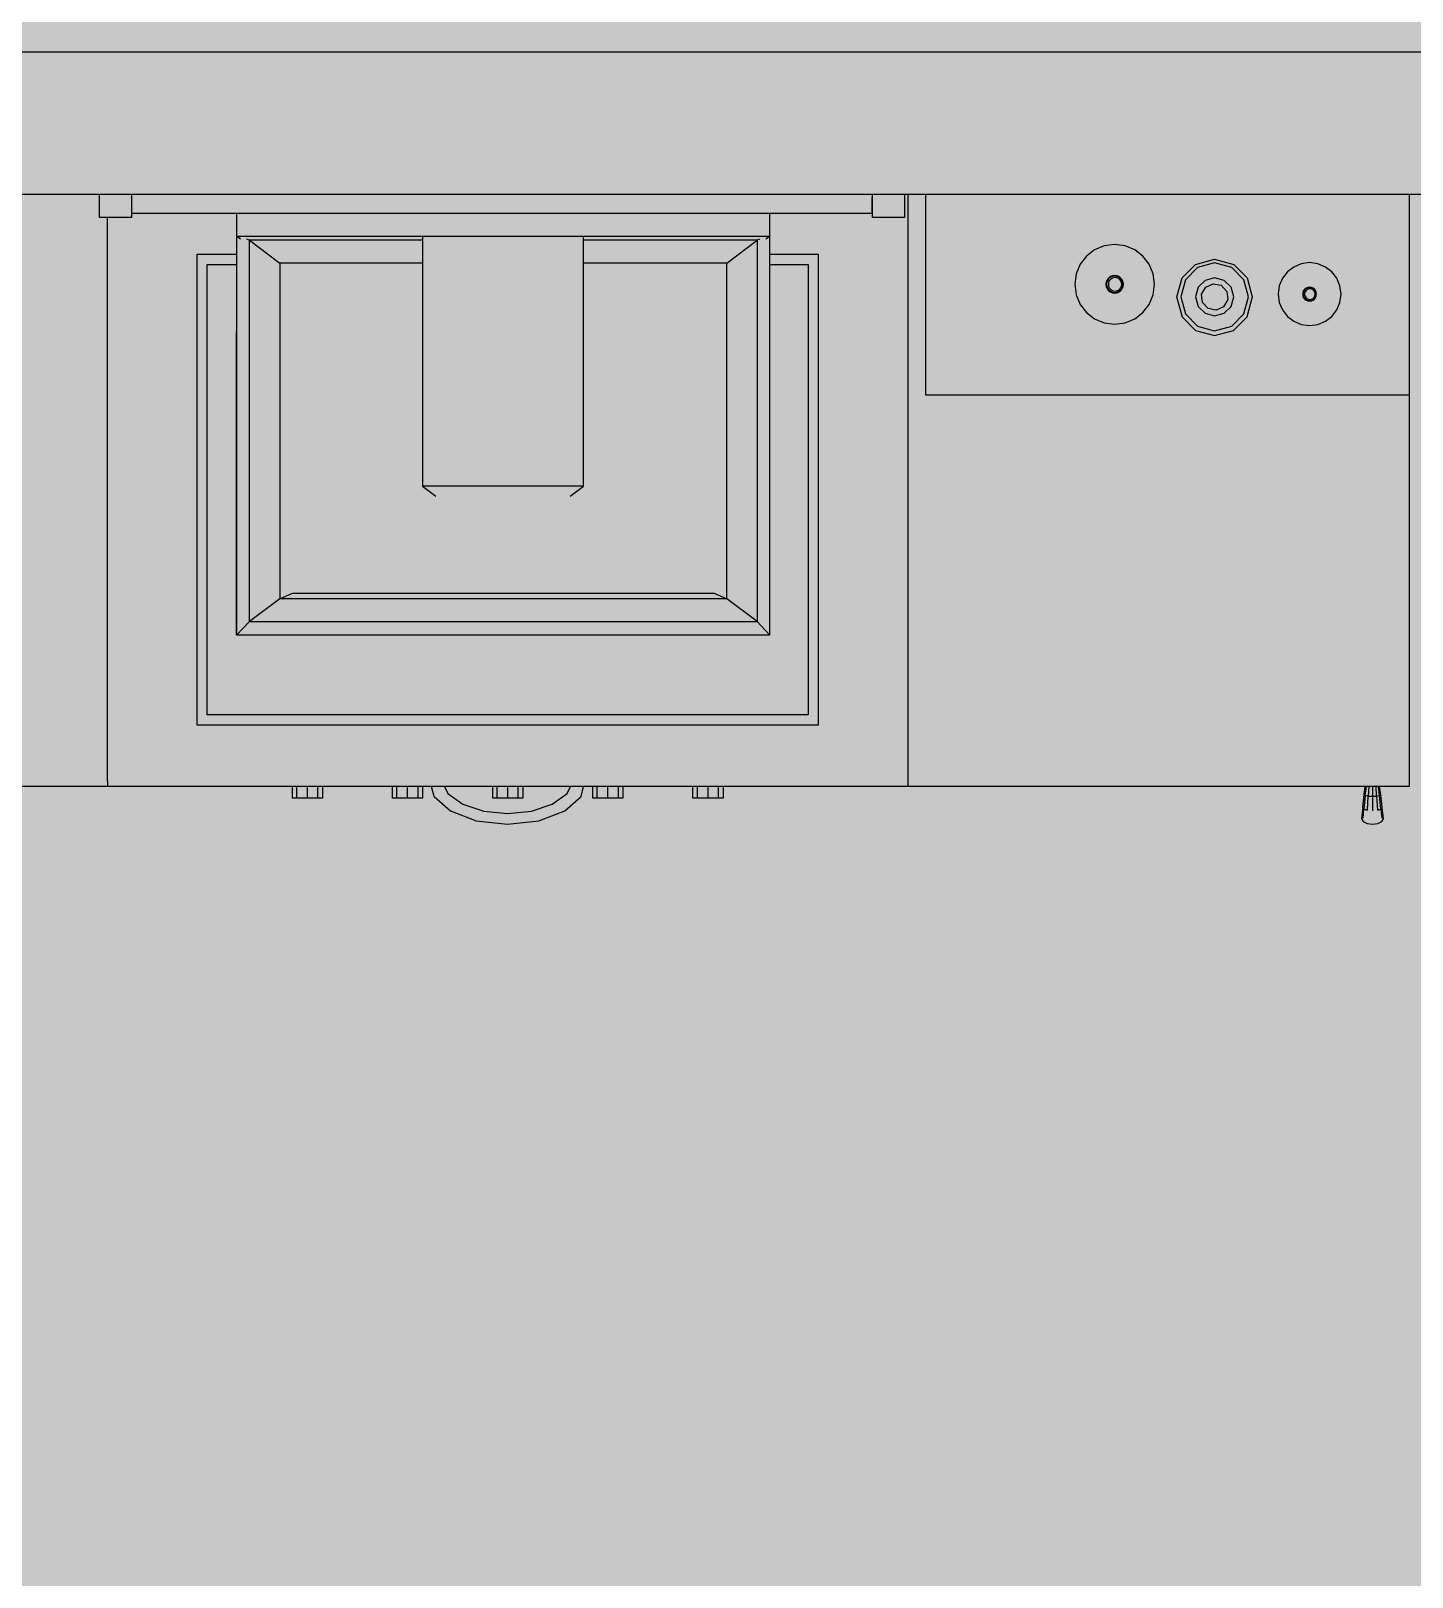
# Model space of a CAD drawing. Header units: millimetres. Extents: x 11706 to 69606, y 10911 to 38811.
# Drawn here: x 67425 to 68876, y 20858 to 22483 of the extents above; entities that cross this region are included whole.
import ezdxf

# ---------------------------------------------------------------- set-up
doc = ezdxf.new("R2010")
doc.units = ezdxf.units.MM
for name, color, linetype in [('floor', 172, 'Continuous'), ('Furniture', 34, 'Continuous'), ('wall', 5, 'Continuous')]:
    doc.layers.add(name, color=color, linetype=linetype)

# ---------------------------------------------------------------- blocks, each defined once
blk = doc.blocks.new('yuti7765')
blk.add_hatch(color=254).paths.add_polyline_path([(0, -1400.1), (0, 0), (3466.5, -0.1), (3466.5, -622.2), (618.4, -622.2), (618.4, -1400.1)])
for p, q in [((2090.4, -24.4), (2090.4, 0)), ((2123.8, 0), (2123.8, -24.4)), ((2902.7, -24.4), (2902.7, 0)), ((2936.1, 0), (2936.1, -24.4)), ((2939.9, -617), (2939.9, 0)), ((2958.5, -211), (2958.5, 0)), ((2901.9, -3.9), (2901.9, -20.1)), ((2123.8, -24.4), (2090.4, -24.4)), ((2098.6, -616.8), (2098.6, -24.4)), ((2901.9, -20.1), (2123.8, -20.1)), ((2234.3, -20.4), (2234.3, -44.1)), ((2794.7, -44.1), (2794.7, -20.4)), ((2936.1, -24.4), (2902.7, -24.4)), ((2234.3, -44.1), (2794.7, -44.1)), ((2234.3, -44.1), (2234.3, -463.4)), ((2238.5, -47.3), (2234.3, -44.1)), ((2247.7, -48.4), (2245.2, -47.3)), ((2429.6, -48.4), (2247.7, -48.4)), ((2247.7, -48.4), (2279.6, -72.3)), ((2247.7, -449.1), (2247.7, -48.4)), ((2429.6, -44.3), (2429.6, -306.6)), ((2598.9, -44.3), (2429.6, -44.3)), ((2598.9, -306.6), (2598.9, -44.3)), ((2781.4, -48.4), (2598.9, -48.4)), ((2749.5, -72.3), (2781.4, -48.4)), ((2783.9, -47.3), (2781.4, -48.4)), ((2781.4, -48.4), (2781.4, -449.1)), ((2794.7, -44.1), (2790.5, -47.3)), ((2794.8, -463.4), (2794.7, -42.5)), ((2192.9, -63.1), (2234.3, -63.1)), ((2192.9, -557.7), (2192.9, -63.1)), ((2794.7, -63.1), (2845.4, -63.1)), ((2845.4, -63.1), (2845.4, -557.7)), ((3127.3, -65), (3120.8, -73.5)), ((3135.8, -58.4), (3127.3, -65)), ((3145.9, -54.2), (3135.8, -58.4)), ((3157, -52.7), (3145.9, -54.2)), ((3168.2, -54.2), (3157, -52.7)), ((3178.2, -58.4), (3168.2, -54.2)), ((3186.7, -65), (3178.2, -58.4)), ((3193.3, -73.5), (3186.7, -65)), ((2203.4, -73.7), (2234.3, -73.7)), ((2203.4, -547.1), (2203.4, -73.7)), ((2429.6, -72.3), (2279.6, -72.3)), ((2279.6, -72.3), (2279.6, -425.2)), ((2749.5, -72.3), (2598.9, -72.3)), ((2749.5, -425.2), (2749.5, -72.3)), ((2794.7, -73.7), (2834.9, -73.7)), ((2834.9, -73.7), (2834.9, -547.1)), ((3120.8, -73.5), (3116.5, -83.5)), ((3197.5, -83.5), (3193.3, -73.5)), ((3227.9, -87.9), (3242.1, -73.7)), ((3244.1, -77.1), (3231.3, -89.9)), ((3242.1, -73.7), (3262.1, -68.3)), ((3262.1, -72.2), (3244.1, -77.1)), ((3262.1, -68.3), (3282.1, -73.7)), ((3280.1, -77.1), (3262.1, -72.2)), ((3292.9, -89.9), (3280.1, -77.1)), ((3282.1, -73.7), (3296.3, -87.9)), ((3345.2, -76.5), (3338.5, -81.6)), ((3353.1, -73.1), (3345.2, -76.5)), ((3361.9, -71.9), (3353.1, -73.1)), ((3370.7, -73.1), (3361.9, -71.9)), ((3378.5, -76.5), (3370.7, -73.1)), ((3385.2, -81.6), (3378.5, -76.5)), ((3116.5, -83.5), (3115, -94.6)), ((3115, -94.6), (3116.5, -105.8)), ((3148.1, -92.2), (3147.8, -94.6)), ((3147.8, -94.6), (3148.1, -97.1)), ((3149, -90), (3148.1, -92.2)), ((3148.1, -97.1), (3149, -99.3)), ((3148.8, -92.4), (3148.5, -94.6)), ((3148.5, -94.6), (3148.8, -96.9)), ((3149.7, -90.3), (3148.8, -92.4)), ((3148.8, -96.9), (3149.7, -99)), ((3150.5, -88.1), (3149, -90)), ((3151, -88.6), (3149.7, -90.3)), ((3150.6, -92.8), (3150.4, -94.6)), ((3150.4, -94.6), (3150.6, -96.5)), ((3152.4, -86.6), (3150.5, -88.1)), ((3151.3, -91.1), (3150.6, -92.8)), ((3150.6, -96.5), (3151.3, -98.2)), ((3152.7, -87.3), (3151, -88.6)), ((3152.5, -89.7), (3151.3, -91.1)), ((3154.6, -85.7), (3152.4, -86.6)), ((3153.9, -88.6), (3152.5, -89.7)), ((3154.8, -86.4), (3152.7, -87.3)), ((3155.6, -87.9), (3153.9, -88.6)), ((3157, -85.4), (3154.6, -85.7)), ((3157, -86.1), (3154.8, -86.4)), ((3157.4, -87.6), (3155.6, -87.9)), ((3159.5, -85.7), (3157, -85.4)), ((3159.3, -86.4), (3157, -86.1)), ((3159.3, -87.9), (3157.4, -87.6)), ((3161.3, -87.3), (3159.3, -86.4)), ((3161, -88.6), (3159.3, -87.9)), ((3161.7, -86.6), (3159.5, -85.7)), ((3162.4, -89.7), (3161, -88.6)), ((3163.1, -88.6), (3161.3, -87.3)), ((3163.6, -88.1), (3161.7, -86.6)), ((3163.5, -91.1), (3162.4, -89.7)), ((3164.4, -90.3), (3163.1, -88.6)), ((3164.2, -92.8), (3163.5, -91.1)), ((3163.5, -98.2), (3164.2, -96.5)), ((3165, -90), (3163.6, -88.1)), ((3164.5, -94.6), (3164.2, -92.8)), ((3164.2, -96.5), (3164.5, -94.6)), ((3165.3, -92.4), (3164.4, -90.3)), ((3164.4, -99), (3165.3, -96.9)), ((3166, -92.2), (3165, -90)), ((3165, -99.3), (3166, -97.1)), ((3165.6, -94.6), (3165.3, -92.4)), ((3165.3, -96.9), (3165.6, -94.6)), ((3166.3, -94.6), (3166, -92.2)), ((3166, -97.1), (3166.3, -94.6)), ((3199, -94.6), (3197.5, -83.5)), ((3197.5, -105.8), (3199, -94.6)), ((3222.4, -107.9), (3227.9, -87.9)), ((3231.3, -89.9), (3226.4, -107.9)), ((3252, -90.6), (3244.8, -97.8)), ((3262.1, -87.8), (3252, -90.6)), ((3252.7, -97.5), (3260.6, -94)), ((3260.6, -94), (3269.1, -95.7)), ((3272.2, -90.6), (3262.1, -87.8)), ((3269.1, -95.7), (3274.9, -102.1)), ((3279.4, -97.8), (3272.2, -90.6)), ((3297.7, -107.9), (3292.9, -89.9)), ((3296.3, -87.9), (3301.7, -107.9)), ((3330, -96.2), (3328.8, -105)), ((3333.3, -88.3), (3330, -96.2)), ((3338.5, -81.6), (3333.3, -88.3)), ((3390.4, -88.3), (3385.2, -81.6)), ((3393.7, -96.2), (3390.4, -88.3)), ((3394.9, -105), (3393.7, -96.2)), ((3116.5, -105.8), (3120.8, -115.8)), ((3149, -99.3), (3150.5, -101.2)), ((3149.7, -99), (3151, -100.7)), ((3150.5, -101.2), (3152.4, -102.7)), ((3151, -100.7), (3152.7, -102)), ((3151.3, -98.2), (3152.5, -99.6)), ((3152.4, -102.7), (3154.6, -103.6)), ((3152.5, -99.6), (3153.9, -100.7)), ((3152.7, -102), (3154.8, -102.9)), ((3153.9, -100.7), (3155.6, -101.4)), ((3154.6, -103.6), (3157, -103.9)), ((3154.8, -102.9), (3157, -103.2)), ((3155.6, -101.4), (3157.4, -101.7)), ((3157, -103.2), (3159.3, -102.9)), ((3157, -103.9), (3159.5, -103.6)), ((3157.4, -101.7), (3159.3, -101.4)), ((3159.3, -101.4), (3161, -100.7)), ((3159.3, -102.9), (3161.3, -102)), ((3159.5, -103.6), (3161.7, -102.7)), ((3161, -100.7), (3162.4, -99.6)), ((3161.3, -102), (3163.1, -100.7)), ((3161.7, -102.7), (3163.6, -101.2)), ((3162.4, -99.6), (3163.5, -98.2)), ((3163.1, -100.7), (3164.4, -99)), ((3163.6, -101.2), (3165, -99.3)), ((3193.3, -115.8), (3197.5, -105.8)), ((3222.7, -109), (3222.4, -107.9)), ((3222.4, -108.9), (3227.8, -128.9)), ((3222.8, -109), (3222.4, -108.9)), ((3226.4, -107.9), (3231.3, -125.8)), ((3244.8, -97.8), (3242, -107.9)), ((3242, -107.9), (3244.8, -118)), ((3248.4, -105), (3252.7, -97.5)), ((3249.4, -113.6), (3248.4, -105)), ((3255.2, -120), (3249.4, -113.6)), ((3275.8, -110.7), (3271.5, -118.2)), ((3274.9, -102.1), (3275.8, -110.7)), ((3282.1, -107.9), (3279.4, -97.8)), ((3279.4, -118), (3282.1, -107.9)), ((3292.9, -125.8), (3297.7, -107.9)), ((3296.2, -128.9), (3301.6, -108.9)), ((3301.6, -108.9), (3301.3, -109)), ((3301.7, -107.9), (3301.4, -109)), ((3328.8, -105), (3330, -113.8)), ((3354.8, -103), (3354.6, -105)), ((3354.6, -105), (3354.8, -106.9)), ((3355.6, -101.3), (3354.8, -103)), ((3354.8, -106.9), (3355.6, -108.7)), ((3355.4, -103.2), (3355.2, -105)), ((3355.2, -105), (3355.4, -106.8)), ((3356.1, -101.6), (3355.4, -103.2)), ((3355.4, -106.8), (3356.1, -108.4)), ((3356.7, -99.8), (3355.6, -101.3)), ((3355.6, -108.7), (3356.7, -110.1)), ((3357.1, -100.2), (3356.1, -101.6)), ((3356.1, -108.4), (3357.1, -109.7)), ((3356.8, -103.5), (3356.6, -105)), ((3356.6, -105), (3356.8, -106.4)), ((3358.2, -98.7), (3356.7, -99.8)), ((3356.7, -110.1), (3358.2, -111.3)), ((3357.4, -102.2), (3356.8, -103.5)), ((3356.8, -106.4), (3357.4, -107.8)), ((3358.5, -99.2), (3357.1, -100.2)), ((3357.1, -109.7), (3358.5, -110.8)), ((3358.3, -101.1), (3357.4, -102.2)), ((3357.4, -107.8), (3358.3, -108.9)), ((3359.9, -97.9), (3358.2, -98.7)), ((3358.2, -111.3), (3359.9, -112)), ((3359.4, -100.2), (3358.3, -101.1)), ((3358.3, -108.9), (3359.4, -109.8)), ((3360.1, -98.5), (3358.5, -99.2)), ((3358.5, -110.8), (3360.1, -111.5)), ((3360.7, -99.6), (3359.4, -100.2)), ((3359.4, -109.8), (3360.7, -110.3)), ((3361.9, -97.7), (3359.9, -97.9)), ((3359.9, -112), (3361.9, -112.3)), ((3361.9, -98.3), (3360.1, -98.5)), ((3360.1, -111.5), (3361.9, -111.7)), ((3362.2, -99.4), (3360.7, -99.6)), ((3360.7, -110.3), (3362.2, -110.5)), ((3363.8, -97.9), (3361.9, -97.7)), ((3363.7, -98.5), (3361.9, -98.3)), ((3361.9, -111.7), (3363.7, -111.5)), ((3361.9, -112.3), (3363.8, -112)), ((3363.7, -99.6), (3362.2, -99.4)), ((3362.2, -110.5), (3363.7, -110.3)), ((3365.3, -99.2), (3363.7, -98.5)), ((3365, -100.2), (3363.7, -99.6)), ((3363.7, -110.3), (3365, -109.8)), ((3363.7, -111.5), (3365.3, -110.8)), ((3365.6, -98.7), (3363.8, -97.9)), ((3363.8, -112), (3365.6, -111.3)), ((3366.1, -101.1), (3365, -100.2)), ((3365, -109.8), (3366.1, -108.9)), ((3366.6, -100.2), (3365.3, -99.2)), ((3365.3, -110.8), (3366.6, -109.7)), ((3367, -99.8), (3365.6, -98.7)), ((3365.6, -111.3), (3367, -110.1)), ((3367, -102.2), (3366.1, -101.1)), ((3366.1, -108.9), (3367, -107.8)), ((3367.7, -101.6), (3366.6, -100.2)), ((3366.6, -109.7), (3367.7, -108.4)), ((3368.2, -101.3), (3367, -99.8)), ((3367.5, -103.5), (3367, -102.2)), ((3367, -107.8), (3367.5, -106.4)), ((3367, -110.1), (3368.2, -108.7)), ((3367.7, -105), (3367.5, -103.5)), ((3367.5, -106.4), (3367.7, -105)), ((3368.4, -103.2), (3367.7, -101.6)), ((3367.7, -108.4), (3368.4, -106.8)), ((3368.9, -103), (3368.2, -101.3)), ((3368.2, -108.7), (3368.9, -106.9)), ((3368.6, -105), (3368.4, -103.2)), ((3368.4, -106.8), (3368.6, -105)), ((3369.2, -105), (3368.9, -103)), ((3368.9, -106.9), (3369.2, -105)), ((3393.7, -113.8), (3394.9, -105)), ((3120.8, -115.8), (3127.3, -124.3)), ((3127.3, -124.3), (3135.8, -130.9)), ((3178.2, -130.9), (3186.7, -124.3)), ((3186.7, -124.3), (3193.3, -115.8)), ((3227.8, -128.9), (3242, -143.1)), ((3231.3, -125.8), (3244.1, -138.6)), ((3244.8, -118), (3252, -125.1)), ((3252, -125.1), (3262.1, -127.9)), ((3263.6, -121.8), (3255.2, -120)), ((3262.1, -127.9), (3272.2, -125.1)), ((3271.5, -118.2), (3263.6, -121.8)), ((3272.2, -125.1), (3279.4, -118)), ((3280.1, -138.6), (3292.9, -125.8)), ((3282, -143.1), (3296.2, -128.9)), ((3330, -113.8), (3333.3, -121.6)), ((3333.3, -121.6), (3338.5, -128.3)), ((3338.5, -128.3), (3345.2, -133.5)), ((3378.5, -133.5), (3385.2, -128.3)), ((3385.2, -128.3), (3390.4, -121.6)), ((3390.4, -121.6), (3393.7, -113.8)), ((2234.3, -463.4), (2234.3, -144.7)), ((3135.8, -130.9), (3145.9, -135.1)), ((3145.9, -135.1), (3157, -136.6)), ((3157, -136.6), (3168.2, -135.1)), ((3168.2, -135.1), (3178.2, -130.9)), ((3242, -143.1), (3262, -148.6)), ((3244.1, -138.6), (3262.1, -143.5)), ((3262, -148.6), (3282, -143.1)), ((3262.1, -143.5), (3280.1, -138.6)), ((3345.2, -133.5), (3353.1, -136.8)), ((3353.1, -136.8), (3361.9, -138)), ((3361.9, -138), (3370.7, -136.8)), ((3370.7, -136.8), (3378.5, -133.5)), ((3466.5, -211), (2958.5, -211)), ((2429.6, -306.6), (2443.6, -317.1)), ((2598.9, -306.6), (2429.6, -306.6)), ((2584.9, -317.1), (2598.9, -306.6)), ((2279.6, -425.2), (2293, -419.3)), ((2293, -419.3), (2736.1, -419.3)), ((2736.1, -419.3), (2749.5, -425.2)), ((2279.6, -425.2), (2247.7, -449.1)), ((2749.5, -425.2), (2279.6, -425.2)), ((2781.4, -449.1), (2749.5, -425.2)), ((2234.3, -463.4), (2247.7, -449.1)), ((2247.7, -449.1), (2781.4, -449.1)), ((2781.4, -449.1), (2794.8, -463.4)), ((2794.8, -463.4), (2234.3, -463.4)), ((2834.9, -547.1), (2203.4, -547.1)), ((3466.4, -542.3), (3466.5, -542.3)), ((2845.4, -557.7), (2192.9, -557.7)), ((3466.1, -580.2), (3466.5, -580.2)), ((2098.6, -616.8), (2098.6, -622)), ((2939.9, -622.2), (2939.9, -617)), ((2098.2, -622.4), (2098.2, -622)), ((2292.9, -634.5), (2292.9, -622.4)), ((2297.5, -634.5), (2297.5, -622.4)), ((2308.7, -634.5), (2308.7, -622.4)), ((2319.8, -634.5), (2319.8, -622.4)), ((2324.5, -622.4), (2324.5, -634.5)), ((2398.1, -634.5), (2398.1, -622.4)), ((2402.8, -634.5), (2402.8, -622.4)), ((2413.9, -634.5), (2413.9, -622.4)), ((2425.1, -634.5), (2425.1, -622.4)), ((2429.7, -622.4), (2429.7, -634.5)), ((2441.8, -632.8), (2439.2, -622.4)), ((2441.8, -632.8), (2459, -648)), ((2452.8, -622.4), (2456.4, -629.5)), ((2456.4, -629.5), (2472.1, -640.9)), ((2503.4, -634.5), (2503.4, -622.4)), ((2508, -634.5), (2508, -622.4)), ((2519.2, -634.5), (2519.2, -622.4)), ((2530.3, -634.5), (2530.3, -622.4)), ((2535, -622.4), (2535, -634.5)), ((2566, -640.9), (2581.7, -629.5)), ((2579.2, -648), (2596.3, -632.8)), ((2581.7, -629.5), (2585.3, -622.4)), ((2596.3, -632.8), (2599, -622.4)), ((2608.6, -634.5), (2608.6, -622.4)), ((2613.3, -634.5), (2613.3, -622.4)), ((2624.4, -634.5), (2624.4, -622.4)), ((2635.6, -634.5), (2635.6, -622.4)), ((2640.2, -622.4), (2640.2, -634.5)), ((2713.9, -634.5), (2713.9, -622.4)), ((2718.5, -634.5), (2718.5, -622.4)), ((2729.7, -634.5), (2729.7, -622.4)), ((2740.8, -634.5), (2740.8, -622.4)), ((2745.5, -622.4), (2745.5, -634.5)), ((2940.2, -622.2), (2940.2, -622.4)), ((3417.7, -644.2), (3419.2, -631)), ((3420.4, -631.8), (3419, -646)), ((3419.2, -631), (3420.4, -622.2)), ((3419.2, -631), (3420.4, -631.8)), ((3420.4, -631.8), (3421.5, -622.2)), ((3423.6, -632.4), (3420.4, -631.8)), ((3422.8, -647.3), (3423.6, -632.4)), ((3424.2, -622.2), (3423.6, -632.4)), ((3423.6, -632.4), (3428, -632.6)), ((3428, -622.2), (3428, -632.6)), ((3428, -632.6), (3432.3, -632.4)), ((3428, -632.6), (3428, -647.8)), ((3432.3, -632.4), (3431.7, -622.2)), ((3435.5, -631.8), (3432.3, -632.4)), ((3432.3, -632.4), (3433.1, -647.3)), ((3435.5, -631.8), (3434.4, -622.2)), ((3436.7, -631), (3435.5, -622.2)), ((3436.7, -631), (3435.5, -631.8)), ((3436.9, -646), (3435.5, -631.8)), ((3438.2, -644.2), (3436.7, -631)), ((3466.5, -622.2), (3466.1, -622.2)), ((2324.5, -634.5), (2292.9, -634.5)), ((2429.7, -634.5), (2398.1, -634.5)), ((2459, -648), (2486.2, -658.3)), ((2472.1, -640.9), (2494, -648.2)), ((2494, -648.2), (2519.1, -650.8)), ((2535, -634.5), (2503.4, -634.5)), ((2519.1, -650.8), (2544.2, -648.2)), ((2544.2, -648.2), (2566, -640.9)), ((2551.9, -658.3), (2579.2, -648)), ((2640.2, -634.5), (2608.6, -634.5)), ((2745.5, -634.5), (2713.9, -634.5)), ((3417.7, -644.2), (3416.7, -653.1)), ((3419, -646), (3417.7, -644.2)), ((3418.2, -655.6), (3419, -646)), ((3419, -646), (3422.8, -647.3)), ((3433.1, -647.3), (3436.9, -646)), ((3438.2, -644.2), (3436.9, -646)), ((3436.9, -646), (3437.7, -655.6)), ((3439.2, -653.1), (3438.2, -644.2)), ((2486.2, -658.3), (2519.1, -662)), ((2519.1, -662), (2551.9, -658.3)), ((3416.7, -653.1), (3416.4, -656.2)), ((3416.4, -656.2), (3418, -659)), ((3418, -659), (3422.2, -661.1)), ((3422.2, -661.1), (3428, -661.8)), ((3428, -661.8), (3433.7, -661.1)), ((3433.7, -661.1), (3437.9, -659)), ((3437.9, -659), (3439.5, -656.2)), ((3439.5, -656.2), (3439.2, -653.1))]:
    blk.add_line(p, q)
blk.add_lwpolyline([(0, -1400.1), (0, 0), (3466.5, -0.1), (3466.5, -622.2), (618.4, -622.2), (618.4, -1400.1), (0, -1400.1)])

msp = doc.modelspace()

# ---------------------------------------------------------------- hatches: boundary and pattern name
at = {"layer": 'floor', "true_color": 0xfef4cd}
h = msp.add_hatch(color=254, dxfattribs=at)
h.paths.add_polyline_path([(43806.5, 27460.5), (48531.5, 27460.5), (48531.5, 22685.5), (48306.5, 22685.5), (48306.5, 22085.5), (48906.5, 22085.5), (48906.5, 22685.5), (48681.5, 22685.5), (48681.5, 27460.5), (63331.5, 27460.5), (63331.5, 22685.5), (63106.5, 22685.5), (63106.5, 22085.5), (63706.5, 22085.5), (63706.5, 22310.5), (63856.5, 22310.5), (63856.5, 22460.5), (63706.5, 22460.5), (63706.5, 22685.5), (63481.5, 22685.5), (63481.5, 27460.5), (68906.5, 27460.5), (68906.5, 22460.5), (64667.3, 22460.5), (64667.3, 22311.1), (65306.5, 22311.1), (65306.5, 20885.5), (65406.5, 20885.5), (65406.5, 22311.1), (68906.5, 22311.1), (68906.5, 19785.5), (65406.5, 19785.5), (65406.5, 19885.5), (65306.5, 19885.5), (65306.5, 19585.5), (65406.5, 19585.5), (65406.5, 18585.5), (65306.5, 18585.5), (65306.5, 17010.5), (64906.5, 17010.5), (64906.5, 16760.5), (63906.5, 16760.5), (63906.5, 17010.5), (63706.5, 17010.5), (63706.5, 17085.5), (63106.5, 17085.5), (63106.5, 16485.5), (63506.5, 16485.5), (63506.5, 11710.5), (56081.5, 11710.5), (56081.5, 16485.5), (56306.5, 16485.5), (56306.5, 17085.5), (55706.5, 17085.5), (55706.5, 16485.5), (55931.5, 16485.5), (55931.5, 11710.5), (48681.5, 11710.5), (48681.5, 16485.5), (48906.5, 16485.5), (48906.5, 17085.5), (48306.5, 17085.5), (48306.5, 16485.5), (48531.5, 16485.5), (48531.5, 11710.5), (43806.5, 11710.5)])
h.paths.add_polyline_path([(48606.5, 20751.9), (48506.5, 20751.9), (48506.5, 18419.2), (48606.5, 18419.2)], flags=16)
h.paths.add_polyline_path([(55706.5, 22685.5), (56306.5, 22685.5), (56306.5, 22085.5), (55706.5, 22085.5)], flags=16)
at = {"layer": 'wall', "true_color": 0x706e6b}
h = msp.add_hatch(color=8, dxfattribs=at)
h.paths.add_polyline_path([(12406.5, 15910.5), (16506.5, 15910.5), (16506.5, 16010.5), (16606.5, 16010.5), (16606.5, 14810.5), (16506.5, 14810.5), (16506.5, 15810.5), (12406.5, 15810.5)])
h.paths.add_polyline_path([(68906.5, 19785.5), (65406.5, 19785.5), (65406.5, 19885.5), (65306.5, 19885.5), (65306.5, 19585.5), (65406.5, 19585.5), (65406.5, 19685.5), (68906.5, 19685.5)])
h.paths.add_polyline_path([(68906.5, 22460.5), (64667.3, 22460.5), (64667.3, 22311.1), (65306.5, 22311.1), (65306.5, 20885.5), (65406.5, 20885.5), (65406.5, 22311.1), (68906.5, 22311.1)])
h.paths.add_polyline_path([(16606.5, 13910.5), (16506.5, 13910.5), (16506.5, 11710.5), (16606.5, 11710.5)])
h.paths.add_polyline_path([(65406.5, 18585.5), (65306.5, 18585.5), (65306.5, 17010.5), (65406.5, 17010.5)])
h.paths.add_polyline_path([(63706.5, 16485.5), (63506.5, 16485.5), (63506.5, 11710.5), (63706.5, 11710.5)])
h.paths.add_polyline_path([(63906.5, 17010.5), (63706.5, 17010.5), (63706.5, 16760.5), (63906.5, 16760.5)])
h.paths.add_polyline_path([(66906.5, 17010.5), (64906.5, 17010.5), (64906.5, 16760.5), (66906.5, 16760.5)])
h.paths.add_polyline_path([(63481.5, 27460.5), (63331.5, 27460.5), (63331.5, 22685.5), (63481.5, 22685.5)], flags=16)
h.paths.add_polyline_path([(63856.5, 22460.5), (63706.5, 22460.5), (63706.5, 22310.5), (63856.5, 22310.5)], flags=17)
h.paths.add_polyline_path([(56081.5, 16485.5), (55931.5, 16485.5), (55931.5, 11710.5), (56081.5, 11710.5)])
h.paths.add_polyline_path([(48681.5, 16485.5), (48531.5, 16485.5), (48531.5, 11710.5), (48681.5, 11710.5)])
h.paths.add_polyline_path([(48681.5, 27460.5), (48531.5, 27460.5), (48531.5, 22685.5), (48681.5, 22685.5)], flags=16)
h.paths.add_polyline_path([(19056.5, 22085.5), (18956.5, 22085.5), (18956.5, 17085.5), (19056.5, 17085.5)])
h.paths.add_polyline_path([(26806.5, 13826.7), (26706.5, 13826.7), (26706.5, 11710.5), (26806.5, 11710.5)])
h.paths.add_polyline_path([(18706.5, 22435.5), (12406.5, 22435.5), (12406.5, 22335.5), (18706.5, 22335.5)])
h.paths.add_polyline_path([(26106.5, 22435.5), (19306.5, 22435.5), (19306.5, 22335.5), (26106.5, 22335.5)], flags=17)
h.paths.add_polyline_path([(12406.5, 18085.5), (12406.5, 18185.5), (16606.5, 18185.5), (16606.5, 16910.5), (16506.5, 16910.5), (16506.5, 18085.5)])
h.paths.add_polyline_path([(31206.5, 16835.5), (28206.5, 16835.5), (28206.5, 16735.5), (31206.5, 16735.5)])
h.paths.add_polyline_path([(19306.5, 22956.8), (19206.5, 22956.8), (19206.5, 22685.5), (19306.5, 22685.5)], flags=17)
h.paths.add_polyline_path([(28206.5, 22435.5), (31206.5, 22435.5), (31206.5, 22335.5), (28206.5, 22335.5)], flags=17)
h.paths.add_polyline_path([(69506.5, 20085.5), (68906.5, 20085.5), (68906.5, 19485.5), (69506.5, 19485.5)])
h.paths.add_polyline_path([(66906.5, 15610.5), (66906.5, 17010.5), (68906.5, 17010.5), (68906.5, 17885.5), (69606.5, 17885.5), (69606.5, 16310.5), (67606.5, 16310.5), (67606.5, 15610.5)])
h.paths.add_polyline_path([(48606.5, 20751.9), (48506.5, 20751.9), (48506.5, 18419.2), (48606.5, 18419.2)])
h.paths.add_polyline_path([(43506.5, 11710.5), (44106.5, 11710.5), (44106.5, 11010.5), (43506.5, 11010.5)])
h.paths.add_polyline_path([(63106.5, 22685.5), (63706.5, 22685.5), (63706.5, 22085.5), (63106.5, 22085.5)], flags=17)
h.paths.add_polyline_path([(69606.5, 23085.5), (68906.5, 23085.5), (68906.5, 21685.5), (69606.5, 21685.5)])
h.paths.add_polyline_path([(65706.5, 11710.5), (66906.5, 11710.5), (66906.5, 14610.5), (67606.5, 14610.5), (67606.5, 10910.5), (65706.5, 10910.5)])
h.paths.add_polyline_path([(62706.5, 11710.5), (64106.5, 11710.5), (64106.5, 10910.5), (62706.5, 10910.5)])
h.paths.add_polyline_path([(55306.5, 11710.5), (56706.5, 11710.5), (56706.5, 10910.5), (55306.5, 10910.5)])
h.paths.add_polyline_path([(47906.5, 11710.5), (49306.5, 11710.5), (49306.5, 10910.5), (47906.5, 10910.5)])
h.paths.add_polyline_path([(60506.5, 11710.5), (61106.5, 11710.5), (61106.5, 11010.5), (60506.5, 11010.5)])
h.paths.add_polyline_path([(58306.5, 11710.5), (58906.5, 11710.5), (58906.5, 11010.5), (58306.5, 11010.5)])
h.paths.add_polyline_path([(53106.5, 11710.5), (53706.5, 11710.5), (53706.5, 11010.5), (53106.5, 11010.5)])
h.paths.add_polyline_path([(50906.5, 11710.5), (51506.5, 11710.5), (51506.5, 11010.5), (50906.5, 11010.5)])
h.paths.add_polyline_path([(45706.5, 11710.5), (46306.5, 11710.5), (46306.5, 11010.5), (45706.5, 11010.5)])
h.paths.add_polyline_path([(48306.5, 17085.5), (48906.5, 17085.5), (48906.5, 16485.5), (48306.5, 16485.5)])
h.paths.add_polyline_path([(55706.5, 17085.5), (56306.5, 17085.5), (56306.5, 16485.5), (55706.5, 16485.5)])
h.paths.add_polyline_path([(63106.5, 17085.5), (63706.5, 17085.5), (63706.5, 16485.5), (63106.5, 16485.5)])
h.paths.add_polyline_path([(55706.5, 22685.5), (56306.5, 22685.5), (56306.5, 22085.5), (55706.5, 22085.5)], flags=17)
h.paths.add_polyline_path([(48306.5, 22685.5), (48906.5, 22685.5), (48906.5, 22085.5), (48306.5, 22085.5)], flags=17)
h.paths.add_polyline_path([(40506.5, 11710.5), (41906.5, 11710.5), (41906.5, 10910.5), (40506.5, 10910.5)])
h.paths.add_polyline_path([(33506.5, 17085.5), (34106.5, 17085.5), (34106.5, 16485.5), (33506.5, 16485.5)])
h.paths.add_polyline_path([(40906.5, 17085.5), (41506.5, 17085.5), (41506.5, 16485.5), (40906.5, 16485.5)])
h.paths.add_polyline_path([(40906.5, 22685.5), (41506.5, 22685.5), (41506.5, 22085.5), (40906.5, 22085.5)], flags=17)
h.paths.add_polyline_path([(33506.5, 22685.5), (34106.5, 22685.5), (34106.5, 22085.5), (33506.5, 22085.5)], flags=17)
h.paths.add_polyline_path([(26406.5, 20751.9), (26506.5, 20751.9), (26506.5, 18419.2), (26406.5, 18419.2)])
h.paths.add_polyline_path([(33106.5, 11710.5), (34506.5, 11710.5), (34506.5, 10910.5), (33106.5, 10910.5)])
h.paths.add_polyline_path([(38306.5, 11710.5), (38906.5, 11710.5), (38906.5, 11010.5), (38306.5, 11010.5)])
h.paths.add_polyline_path([(36106.5, 11710.5), (36706.5, 11710.5), (36706.5, 11010.5), (36106.5, 11010.5)])
h.paths.add_polyline_path([(30906.5, 11710.5), (31506.5, 11710.5), (31506.5, 11010.5), (30906.5, 11010.5)])
h.paths.add_polyline_path([(11746.5, 20385.5), (12406.5, 20385.5), (12406.5, 20985.5), (11746.5, 20985.5)])
h.paths.add_polyline_path([(12406.5, 20985.5), (11706.5, 20985.5), (11706.5, 23360.5), (12406.5, 23360.5)])
h.paths.add_polyline_path([(11746.5, 18785.5), (12406.5, 18785.5), (12406.5, 18185.5), (11746.5, 18185.5)])
h.paths.add_polyline_path([(11746.5, 15210.5), (12406.5, 15210.5), (12406.5, 15810.5), (11746.5, 15810.5)])
h.paths.add_polyline_path([(11746.5, 13610.5), (12406.5, 13610.5), (12406.5, 13010.5), (11746.5, 13010.5)])
h.paths.add_polyline_path([(12406.5, 18185.5), (11706.5, 18185.5), (11706.5, 15810.5), (12406.5, 15810.5)])
h.paths.add_polyline_path([(25706.5, 11710.5), (27106.5, 11710.5), (27106.5, 10910.5), (25706.5, 10910.5)])
h.paths.add_polyline_path([(18306.5, 11710.5), (19706.5, 11710.5), (19706.5, 10910.5), (18306.5, 10910.5)])
h.paths.add_polyline_path([(28706.5, 11710.5), (29306.5, 11710.5), (29306.5, 11010.5), (28706.5, 11010.5)])
h.paths.add_polyline_path([(23506.5, 11710.5), (24106.5, 11710.5), (24106.5, 11010.5), (23506.5, 11010.5)])
h.paths.add_polyline_path([(21306.5, 11710.5), (21906.5, 11710.5), (21906.5, 11010.5), (21306.5, 11010.5)])
h.paths.add_polyline_path([(16306.5, 11710.5), (16906.5, 11710.5), (16906.5, 11010.5), (16306.5, 11010.5)])
h.paths.add_polyline_path([(14306.5, 11710.5), (14906.5, 11710.5), (14906.5, 11010.5), (14306.5, 11010.5)])
h.paths.add_polyline_path([(11706.5, 13010.5), (12406.5, 13010.5), (12406.5, 11710.5), (12906.5, 11710.5), (12906.5, 10910.5), (11706.5, 10910.5)])
h.paths.add_polyline_path([(18706.5, 17085.5), (19306.5, 17085.5), (19306.5, 16485.5), (18706.5, 16485.5)])
h.paths.add_polyline_path([(26106.5, 17085.5), (26706.5, 17085.5), (26706.5, 16485.5), (26106.5, 16485.5)])
h.paths.add_polyline_path([(26106.5, 22685.5), (26706.5, 22685.5), (26706.5, 22085.5), (26106.5, 22085.5)], flags=17)
h.paths.add_polyline_path([(18706.5, 22685.5), (19306.5, 22685.5), (19306.5, 22085.5), (18706.5, 22085.5)], flags=17)
h.paths.add_polyline_path([(14306.5, 31260.5), (14406.5, 31260.5), (14406.5, 30060.5), (14906.5, 30060.5), (14906.5, 29960.5), (14306.5, 29960.5)], flags=17)
h.paths.add_polyline_path([(26456.5, 27460.5), (26356.5, 27460.5), (26356.5, 23766.8), (26456.5, 23766.8)], flags=17)
h.paths.add_polyline_path([(19306.5, 27460.5), (19206.5, 27460.5), (19206.5, 23766.8), (19306.5, 23766.8)], flags=17)
h.paths.add_polyline_path([(11706.5, 28260.5), (12606.5, 28260.5), (12606.5, 27460.5), (12406.5, 27460.5), (12406.5, 26160.5), (11706.5, 26160.5)])
h.paths.add_polyline_path([(16906.5, 27460.5), (13406.5, 27460.5), (13406.5, 28260.5), (16906.5, 28260.5)])
h.paths.add_polyline_path([(11906.5, 30560.5), (11906.5, 31860.5), (15506.5, 31860.5), (15506.5, 28260.5), (14906.5, 28260.5), (14906.5, 31260.5), (12506.5, 31260.5), (12506.5, 30560.5)])
h.paths.add_polyline_path([(12506.5, 29560.5), (11906.5, 29560.5), (11906.5, 28260.5), (12506.5, 28260.5)], flags=17)
h.paths.add_polyline_path([(33106.5, 27460.5), (34506.5, 27460.5), (34506.5, 28260.5), (33106.5, 28260.5)], flags=16)
h.paths.add_polyline_path([(11746.5, 23960.5), (12406.5, 23960.5), (12406.5, 23360.5), (11746.5, 23360.5)])
h.paths.add_polyline_path([(11746.5, 25560.5), (12406.5, 25560.5), (12406.5, 26160.5), (11746.5, 26160.5)])
h.paths.add_polyline_path([(25706.5, 27460.5), (27106.5, 27460.5), (27106.5, 28260.5), (25706.5, 28260.5)], flags=17)
h.paths.add_polyline_path([(18306.5, 27460.5), (19706.5, 27460.5), (19706.5, 28260.5), (18306.5, 28260.5)], flags=17)
h.paths.add_polyline_path([(23506.5, 27460.5), (24106.5, 27460.5), (24106.5, 28160.5), (23506.5, 28160.5)], flags=17)
h.paths.add_polyline_path([(21306.5, 27460.5), (21906.5, 27460.5), (21906.5, 28160.5), (21306.5, 28160.5)], flags=17)
h.paths.add_polyline_path([(30906.5, 27460.5), (31506.5, 27460.5), (31506.5, 28160.5), (30906.5, 28160.5)], flags=17)
h.paths.add_polyline_path([(28706.5, 27460.5), (29306.5, 27460.5), (29306.5, 28160.5), (28706.5, 28160.5)], flags=17)
h.paths.add_polyline_path([(47906.5, 27660.5), (46306.5, 27660.5), (46306.5, 27460.5), (47906.5, 27460.5)], flags=17)
h.paths.add_polyline_path([(45706.5, 27660.5), (44106.5, 27660.5), (44106.5, 27460.5), (45706.5, 27460.5)], flags=17)
h.paths.add_polyline_path([(43006.5, 27460.5), (43006.5, 28260.5), (43406.5, 28260.5), (43406.5, 29360.5), (44106.5, 29360.5), (44106.5, 28260.5), (44106.5, 27460.5)], flags=16)
h.paths.add_polyline_path([(46306.5, 27460.5), (45706.5, 27460.5), (45706.5, 28160.5), (46306.5, 28160.5)], flags=16)
h.paths.add_polyline_path([(55306.5, 27460.5), (56706.5, 27460.5), (56706.5, 28260.5), (55306.5, 28260.5)], flags=16)
h.paths.add_polyline_path([(47906.5, 27460.5), (49306.5, 27460.5), (49306.5, 28260.5), (47906.5, 28260.5)], flags=16)
h.paths.add_polyline_path([(53106.5, 27460.5), (53706.5, 27460.5), (53706.5, 28160.5), (53106.5, 28160.5)], flags=16)
h.paths.add_polyline_path([(50906.5, 27460.5), (51506.5, 27460.5), (51506.5, 28160.5), (50906.5, 28160.5)], flags=16)
h.paths.add_polyline_path([(38306.5, 27460.5), (38306.5, 28260.5), (38406.5, 28260.5), (38406.5, 29160.5), (39106.5, 29160.5), (39106.5, 28260.5), (39406.5, 28260.5), (39406.5, 27460.5)], flags=16)
h.paths.add_polyline_path([(40969.2, 28260.5), (41451.7, 28260.5), (41451.7, 27460.5), (40969.2, 27460.5)], flags=17)
h.paths.add_polyline_path([(67906.5, 27460.5), (67906.5, 28260.5), (69606.5, 28260.5), (69606.5, 26885.5), (68906.5, 26885.5), (68906.5, 27460.5)])
h.paths.add_polyline_path([(65706.5, 27460.5), (66306.5, 27460.5), (66306.5, 28160.5), (65706.5, 28160.5)])
h.paths.add_polyline_path([(62706.5, 27460.5), (64106.5, 27460.5), (64106.5, 28260.5), (62706.5, 28260.5)], flags=16)
h.paths.add_polyline_path([(60506.5, 27460.5), (61106.5, 27460.5), (61106.5, 28160.5), (60506.5, 28160.5)], flags=16)
h.paths.add_polyline_path([(58306.5, 27460.5), (58906.5, 27460.5), (58906.5, 28160.5), (58306.5, 28160.5)], flags=16)
h.paths.add_polyline_path([(69506.5, 25285.5), (68906.5, 25285.5), (68906.5, 24685.5), (69506.5, 24685.5)])
h.paths.add_polyline_path([(48906.5, 31560.5), (48606.5, 31560.5), (48606.5, 31260.5), (48906.5, 31260.5)])
h.paths.add_polyline_path([(48906.5, 38810.5), (48606.5, 38810.5), (48606.5, 38510.5), (48906.5, 38510.5)])
h.paths.add_polyline_path([(45106.5, 33360.5), (45106.5, 38810.5), (44256.5, 38810.5), (44256.5, 38110.5), (44406.5, 38110.5), (44406.5, 33360.5)])
h.paths.add_polyline_path([(41106.5, 32860.5), (41506.5, 32860.5), (41506.5, 33760.5), (41106.5, 33760.5), (41106.5, 38110.5), (40756.5, 38110.5), (40756.5, 38810.5), (41756.5, 38810.5), (41756.5, 38110.5), (41606.5, 38110.5), (41606.5, 31960.5), (41706.5, 31960.5), (41706.5, 31260.5), (41106.5, 31260.5)])
h.paths.add_polyline_path([(43656.5, 38760.5), (43306.5, 38760.5), (43306.5, 38110.5), (43656.5, 38110.5)])
h.paths.add_polyline_path([(42706.5, 38760.5), (42356.5, 38760.5), (42356.5, 38110.5), (42706.5, 38110.5)])
h.paths.add_polyline_path([(33906.5, 37485.5), (33906.5, 38810.5), (39156.5, 38810.5), (39156.5, 38110.5), (34606.5, 38110.5), (34606.5, 37485.5)])
h.paths.add_polyline_path([(39106.5, 31260.5), (38406.5, 31260.5), (38406.5, 30360.5), (39106.5, 30360.5)])
h.paths.add_polyline_path([(33906.5, 32585.5), (34606.5, 32585.5), (34606.5, 31960.5), (39406.5, 31960.5), (39406.5, 31260.5), (33906.5, 31260.5)])
h.paths.add_polyline_path([(38556.5, 34460.5), (39156.5, 34460.5), (39156.5, 33860.5), (38556.5, 33860.5)])
h.paths.add_polyline_path([(38556.5, 36210.5), (39156.5, 36210.5), (39156.5, 35610.5), (38556.5, 35610.5)])
h.paths.add_polyline_path([(36506.5, 34460.5), (37106.5, 34460.5), (37106.5, 33860.5), (36506.5, 33860.5)])
h.paths.add_polyline_path([(36506.5, 36210.5), (37106.5, 36210.5), (37106.5, 35610.5), (36506.5, 35610.5)])
h.paths.add_polyline_path([(34606.5, 36285.5), (33906.5, 36285.5), (33906.5, 33785.5), (34606.5, 33785.5)])
h.paths.add_polyline_path([(41206.5, 33760.5), (41106.5, 33760.5), (41106.5, 32860.5), (41206.5, 32860.5)], flags=17)
h.paths.add_polyline_path([(42606.5, 31260.5), (43406.5, 31260.5), (43406.5, 30360.5), (44106.5, 30360.5), (44106.5, 31260.5), (45106.5, 31260.5), (45106.5, 33360.5), (44406.5, 33360.5), (44406.5, 31960.5), (42606.5, 31960.5)])
h.paths.add_polyline_path([(45206.5, 31360.5), (45106.5, 31360.5), (45106.5, 31260.5), (45206.5, 31260.5)])
h.paths.add_polyline_path([(45006.5, 36635.5), (44506.5, 36635.5), (44506.5, 35635.5), (45006.5, 35635.5)], flags=16)
h.paths.add_polyline_path([(45006.5, 34435.5), (44506.5, 34435.5), (44506.5, 33435.5), (45006.5, 33435.5)], flags=16)
edge = h.paths.add_edge_path()
edge.add_line((65406.5, 20885.5), (65306.5, 20885.5))
edge.add_line((65406.5, 19885.5), (65306.5, 19885.5))
edge.add_line((14406.5, 30060.5), (14575.3, 31124.3))

# ---------------------------------------------------------------- linework, layer by layer
at = {"layer": 'floor'}
msp.add_lwpolyline([(68906.5, 27460.5), (68906.5, 22460.5), (64667.3, 22460.5), (64667.3, 22311.1), (65306.5, 22311.1), (65306.5, 20885.5), (65406.5, 20885.5), (65406.5, 22311.1), (68906.5, 22311.1), (68906.5, 19785.5), (65406.5, 19785.5), (65406.5, 19885.5), (65306.5, 19885.5), (65306.5, 19585.5), (65406.5, 19585.5), (65406.5, 18585.5), (65306.5, 18585.5), (65306.5, 17010.5), (64906.5, 17010.5), (64906.5, 16760.5)], dxfattribs=at)
at = {"layer": 'wall'}
msp.add_lwpolyline([(68906.5, 22460.5), (64667.3, 22460.5), (64667.3, 22311.1), (65306.5, 22311.1), (65306.5, 20885.5), (65406.5, 20885.5), (65406.5, 22311.1), (68906.5, 22311.1), (68906.5, 22460.5)], dxfattribs=at)

# ---------------------------------------------------------------- block references
at = {"layer": 'Furniture'}
msp.add_blockref('yuti7765', (65406.5, 22311.1), dxfattribs=at)

doc.saveas('drawing.dxf')
